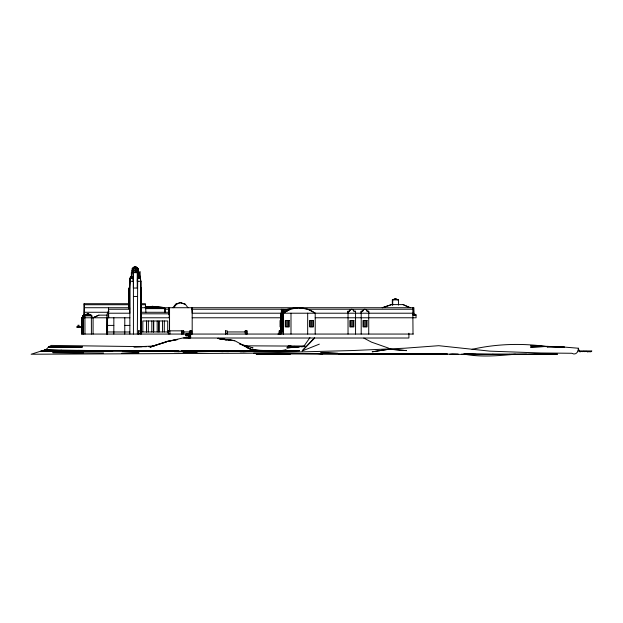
<?xml version="1.0" encoding="UTF-8"?>
<svg xmlns="http://www.w3.org/2000/svg" width="623" height="623" viewBox="0 0 623 623"><rect width="100%" height="100%" fill="white"/><g stroke="black" fill="none" stroke-linecap="round" stroke-linejoin="round"><path stroke-width="0.93" d="M129.125 303.705L84.089 303.705L83.537 317.777L83.498 315.822L82.547 315.822L82.547 317.777M92.056 317.777L92.056 315.822L84.004 315.822L84.004 317.777M107.101 334.06L107.109 317.777M140.144 278.17L140.144 271.581M141.335 332.145L141.335 317.777M167.704 331.95L167.719 320.977L142.831 320.977L142.831 331.95M188.489 333.204L188.489 338.016L408.906 338.016L408.906 333.204M189.922 338.016L189.922 333.204M190.638 338.016L190.638 333.204M283.099 317.777L283.099 330.766L279.19 330.852L279.19 334.06L279.244 332.978L278.076 334.06M413.438 307.723L413.82 315.269M131.539 276.924L131.57 276.417L132.45 276.924L132.582 278.17M138.758 276.924L138.789 276.417L139.396 276.557L139.793 278.17M139.015 276.924L139.046 276.417L139.926 276.924L140.066 278.17M280.825 330.852L280.763 334.06L280.763 330.852M168.965 313.213L169.043 312.294L141.133 312.271M109.095 311.118L107.561 312.271L106.985 315.145L106.743 334.06M135.113 267.415L135.175 266.948L136.967 267.415L138.174 268.684L138.399 272.072M131.523 277.251L132.185 268.684L133.384 267.415L135.175 266.948L136.764 267.415L137.823 268.684L138.026 272.072M129.872 334.06L129.849 281.308L130.433 276.924L131.944 276.557L132.31 278.17M129.584 288.044L130.043 278.17M129.849 281.308L130.308 278.17M129.459 287.919L129.958 278.17L132.925 278.17L133.415 281.308L133.439 334.06M129.724 308.673L129.724 281.308L130.215 278.17M164.503 308.167L164.581 307.723L413.898 307.723L413.898 315.269M130.83 278.17L131.57 276.417L131.609 278.17M130.83 277.437L131.227 276.557M137.348 334.06L137.738 271.581L138.22 278.17L138.68 276.557L139.645 276.924L138.789 276.417L138.82 276.924M108.643 315.947L108.254 317.777L108.48 307.723L108.706 317.777M414.155 315.269L414.342 314.405L414.536 315.269M414.871 315.269L415.058 314.405L415.245 315.269M415.588 315.269L415.775 314.405L412.854 314.405M130.557 277.437L131.313 276.417L132.169 276.924M138.033 278.17L138.166 276.924L139.046 276.417L139.085 278.17M133.073 272.072L133.353 281.308M349.378 311.227L349.721 310.215L351.543 309.242L352.789 309.499L354.004 311.227M362.547 311.227L363.676 309.499L364.72 309.242L365.958 309.499L367.173 311.227M352.789 309.499L350.687 309.499L349.472 311.227L347.938 311.227L348.031 313.213M365.958 309.499L363.855 309.499L362.641 311.227L361.106 311.227L361.2 313.213M578.027 350.913L591.85 350.959C590.783 352.735 589.249 351.061 587.621 351.948C585.309 350.243 585.332 352.579 583.922 351.208C582.964 351.738 582.1 351.668 581.018 351.403C579.538 352.571 579.273 351.645 578.385 348.234C578.596 352.065 575.566 355.647 571.797 353.272L540.982 352.984L489.88 351.146L438.724 345.695L404.662 348.218L353.553 350.508L251.349 353.225L31.15 354.238L42.753 350.515L58.803 350.648L42.769 350.508M309.935 337.627L303.884 346.232L286.853 347.93L299.344 346.879M130.666 276.924L131.57 276.417M172.914 307.723L175.631 304.234L180.039 302.537L185.272 304.234L187.99 307.723M173.747 307.723L176.465 304.234L180.865 302.537M132.535 268.684L133.595 267.415L135.175 266.948L136.702 267.415L137.722 268.684M131.352 277.251L131.352 272.672L131.881 272.072L138.477 272.072L139.007 272.672L139.007 277.251M314.623 337.791L302.833 350.142L314.14 338.601M83.248 315.822L83.957 314.568M84.705 315.822L85.413 314.568L88.03 313.774L91.363 315.293L91.417 334.06M131.064 276.557L130.557 278.17M278.224 334.06L279.392 332.978L279.392 330.766M279.657 334.06L280.825 332.978M279.797 334.06L280.965 332.978L281.028 334.06L280.965 330.766M181.963 334.06L181.963 330.852L181.885 334.06L183.692 332.978L183.692 330.852L168.179 330.852L168.179 331.95M225.588 334.06L227.325 332.978L227.247 330.852L225.518 330.852L225.518 334.06L225.588 330.852M286.572 311.227L290.03 309.242L289.531 309.499M48.298 347.027L64.348 347.011L48.563 347.05C46.92 348.491 45.697 350.562 43.034 350.531M281.261 313.213L282.671 312.419M281.526 313.213L282.935 312.419M284.952 312.022L288.231 310.215M283.099 313.213L286.627 311.227L281.471 311.227L281.394 309.242L281.261 320.58M315.207 334.06L315.207 313.213C306.018 306.212 292.646 306.212 283.465 313.213L283.465 334.06M134.225 267.415L135.175 266.948L136.126 267.415L136.764 268.684L136.889 272.072M106.985 315.145L98.878 315.145L93.084 317.777L93.084 334.06M92.804 317.777L98.878 315.145M48.843 347.112L82.174 346.933L48.563 347.05L51.203 345.415L146.452 346.7M398.455 305.114L398.455 299.881L395.504 298.729L392.724 299.881L392.724 305.114M302.038 351.037L319.334 344.137M392.334 305.114L392.334 299.881L395.504 298.729M139.046 276.417L138.353 278.17M382.6 307.723L391.478 304.6L403.081 304.6L410.456 307.723M382.187 307.723L391.478 304.6M166.434 341.926L150.05 347.104L167.081 341.349L177.493 339.496M166.45 341.91L150.314 346.77L153.196 346.404M177.742 339.535L166.816 341.622L183.855 337.759L189.532 337.892M287.499 309.242L296.081 307.723L297.887 308.027M472.078 349.332C497.107 343.717 522.674 343.063 548.053 346.723L538.443 346.193M154.364 345.983L133.805 346.933M145.844 307.061L152.573 306.36L164.503 307.567L164.503 308.634L152.775 307.567L145.556 308.221M145.034 307.1L152.573 306.36M145.439 308.276L153.063 307.567L165.087 308.634L165.087 312.294M515.385 354.214C498.431 355.717 481.127 357.407 464.283 354.152M301.267 346.715L304.149 346.466L287.117 347.097L297.693 346.801M274.969 351.076L286.323 350.118L274.79 351.037M275.654 351.045L286.058 350.336L274.525 351.068M155.968 351.068L83.209 350.515M144.162 351.068L146.086 350.959L138.516 351.053M275.389 351.045L285.793 350.43L272.344 351.076M154.34 351.061L145.556 350.92L154.208 351.061M273.232 351.037L285.529 350.476L250.937 350.43L285.264 350.694L265.328 350.687M121.929 353.412L138.96 352.743L121.664 353.303M239.863 351.676L278.668 351.411M276.269 353.981L256.357 353.934M262.252 351.099L243.079 351.676M301.532 346.692L304.413 346.606M218.066 351.061L231.522 350.687L214.491 350.936L231.787 350.78L214.748 350.85M553.535 354.183L544.884 354.409L555.295 354.176M553.668 354.183L528.117 354.432L545.413 354.246M139.225 351.551L156.521 351.154L122.451 351.107L133.984 351.162M555.194 354.176L544.619 354.409L556.923 354.176M240.416 351.684L246.178 351.559M511.078 354.432L556.853 354.168M108.581 351.053L57.48 350.928L107.187 351.053L57.744 350.897L104.571 351.076M544.362 354.394L557.608 354.176M208.682 351.551L183.692 351.722M183.917 352.135L192.437 352.003L183.785 352.127M183.357 352.12L192.966 351.979L183.505 352.073M135.253 351.053L145.821 350.905M190.724 351.061L299.663 350.765M446.839 354.168L409.661 353.88M183.146 351.061L213.697 350.881L196.393 350.905M183.653 352.143L196.977 351.995M223.112 351.684L211.586 351.201L228.618 351.598L211.057 351.473L296.758 351.053M245.384 351.247L261.722 351.076M134.334 346.832L142.028 346.762M148.749 346.7L151.638 346.668M73.989 351.053L40.908 351.115L77.93 351.061M143.469 351.061L263.474 351.029M446.862 354.121L441.1 354.051L474.905 354.627L543.303 354.331M508.975 354.557L543.038 354.323M143.975 351.061L178.303 350.967L161.007 350.913M190.365 351.061L196.136 351.022M391.314 353.802L357.244 353.942L374.54 353.817M64.878 347.019L81.909 346.918M140.3 351.061L149.832 351.061M183.621 352.104L197.016 352.073M305.348 353.584L374.275 353.833M443.21 353.856L408.61 353.841M446.574 354.098L390.785 353.856L408.081 353.895M509.497 354.331L543.832 354.207M56.693 351.092L73.724 351.029M216.072 351.006L273.108 351.061M391.836 353.755L339.418 353.809M244.886 345.82L291.268 346.069M144.24 350.928L83.28 350.515M147.145 350.975L129.576 350.951M232.317 351.053L266.387 351.037M338.624 353.864L372.959 353.895L253.717 353.334M257.938 354.137L274.969 354.105L257.673 354.113M374.018 353.848L425.12 354.035M425.384 354.012L447.049 353.887M256.092 353.973L442.416 353.989M133.384 267.415L136.967 267.415M132.185 268.684L138.174 268.684M131.959 270.327L138.399 270.327M131.352 272.672L139.007 272.672M130.799 276.557L132.076 276.557M138.438 276.557L139.552 276.557M130.433 276.924L132.45 276.924M138.166 276.924L139.926 276.924M130.293 277.437L132.582 277.437M138.033 277.437L140.066 277.437M129.724 281.308L133.415 281.308M140.891 332.137L140.891 281.308L137.262 281.308L137.784 271.581M129.724 288.044L128.891 288.044L128.891 308.019M137.348 288.044L133.353 288.044L133.353 272.672M133.439 296.455L137.348 296.455M392.334 299.881L398.455 299.881M141.585 303.705L145.416 303.705L145.914 312.271M175.631 304.234L176.465 304.234M185.272 304.234L180.039 302.537M84.089 303.705L84.284 304.74L129.327 304.74M140.821 304.74L145.618 304.74M145.556 307.567L164.503 307.567M84.284 304.74L84.463 307.723L129.646 307.723L129.872 313.213L108.706 313.213M140.962 307.723L145.79 307.723M145.377 308.634L165.087 308.634M108.604 309.242L129.771 309.242M164.581 307.723L164.846 309.242L168.716 309.242M191.775 307.723L192.001 309.242L290.52 309.242M300.816 308.066L298.908 307.723L307.957 309.242L412.823 309.242L413.018 334.06M281.425 309.499L289.602 309.499M281.456 310.215L288.363 310.215M352.61 309.499L353.607 310.215M365.787 309.499L366.776 310.215M84.463 307.723L84.58 312.271L107.561 312.271M413.018 313.213L192.188 313.213L192.001 309.242M141.328 313.805L169.549 313.805M85.413 314.568L90.647 314.568M83.248 315.293L83.474 317.777M84.705 315.293L91.363 315.293M413.041 315.269L415.962 315.269L416.133 317.777L315.207 317.777M129.872 317.777L81.52 317.777L81.52 334.06L413.298 334.06M141.164 317.777L169.433 317.777L169.433 331M192.188 317.777L281.261 317.777M281.526 317.777L283.465 317.777M283.044 320.495L281.682 320.495L281.682 326.849L283.044 326.849M107.561 325.408L113.853 325.408M124.764 325.408L129.872 325.408M83.537 326.584L76.824 326.584L76.824 327.433L83.537 327.433M129.872 331.997L107.561 331.973M183.076 331.95L190.077 331.95L190.155 334.06M282.087 331.95L283.044 331.95M65.142 346.988L82.438 346.972M130.106 350.99L161.271 350.928M277.874 351.263L226.772 351.201L183.24 352.026L196.595 352.034M182.998 351.816L225.978 351.099L277.079 351.247M183.886 352.042L196.377 352.042M391.049 353.833L355.928 353.919M424.59 354.059L441.621 354.059L391.579 353.755M527.058 354.409L492.466 354.339L526.536 354.285M199.041 350.866L181.737 350.663L294.617 351.068M60.12 350.43L91.347 351.061M509.762 354.316L461.542 354.168M494.047 354.432L463.761 354.168M183.59 338.102L189.353 338.118M305.208 346.014L288.176 345.967L290.092 346.1M282.359 350.679L299.398 350.726M107.063 351.061L75.57 350.804L107.981 351.053M257.54 351.434L218.58 351.279M441.886 354.028L446.691 354.035M492.731 354.308L465.288 354.176M262.423 351.053L269.245 351.061M247.238 351.38L257.649 351.427M173.552 351.24L156.256 351.162L173.295 351.107L190.856 351.972L183.287 351.73M442.151 353.989L446.886 354.012M267.438 350.975L281.635 351.061M260.048 351.154L277.344 351.263M161.801 351.037L165.64 351.061M92.874 350.85L75.835 350.733L93.395 350.998L59.333 350.492M183.084 351.972L196.331 352.065M273.123 354.168L290.162 354.277L256.621 353.919M198.776 350.858L229.677 351.146M44.334 350.196L153.811 351.061M77.945 350.399L95.249 350.547L61.179 350.204M424.325 353.95L447.041 354.144M75.983 351.177L72.143 351.146L95.802 351.068M79.83 351.208L81.753 351.224M145.291 350.99L152.985 351.061M449.876 354.176L458.396 354.261L451.667 354.183M253.982 353.459L288.052 353.607L253.452 353.319M257.143 353.95L274.704 354.105L257.408 354.066L274.447 354.129L273.918 354.098M179.852 351.676L174.082 351.613L178.817 351.684M45.409 350.048L61.443 350.258M94.19 351.068L44.093 350.149L86.356 351.053M83.482 352.93L52.729 352.665L103.574 352.992M400.846 353.56L410.456 353.693M146.35 351.037L148.274 351.068M183.544 351.754L191.121 351.87L173.817 351.427L181.394 351.668M95.778 350.648L112.81 350.928M463.652 354.168L476.221 354.401L464.867 354.183M76.715 351.061L72.93 350.983L76.777 351.068M91.55 350.648L108.846 351.068M317.917 353.545L322.644 353.693M317.146 353.545L322.909 353.739L318.182 353.545M135.962 351.045L122.715 350.554L88.645 351.146L105.949 350.772L88.91 350.811L94.68 351.053M104.648 351.068L75.305 350.889L103.013 351.076M59.855 350.406L77.159 351.037M320.806 352.649L338.102 353.389L321.063 352.626M268.233 350.71L251.201 349.916L257.922 350.438M536.52 346.092L530.749 345.773L547.788 346.443L530.485 347.12L547.524 346.365L564.555 347.136L547.259 346.801L564.29 347.081L578.331 348.226M293.924 346.365L298.713 346.7M261.769 350.733L265.616 351.037M94.455 350.827L97.336 351.053M259.978 350.476L251.466 349.69L234.427 340.547L217.396 338.414L234.692 340.734L218.603 338.476M261.87 350.648L266.605 351.084M152.347 306.36L163.927 307.567M251.155 347.642L253.047 347.93L239.396 343.841M218.572 338.499L226.764 339.878M228.586 340.189L230.401 340.493M226.437 339.776L217.925 338.297L226.118 339.901M228.329 340.111L230.222 340.438M220.005 338.71L225.471 339.761M131.819 276.557L131.313 276.417L131.282 276.924L131.679 276.557M388.534 348.101L371.495 342.136L363.832 338.079M138.789 276.417L139.427 276.924L139.131 276.557M395.278 298.729L398.066 299.881M246.825 347.572L251.933 349.799L239.808 343.81M403.081 304.6L408.922 307.334M307.957 309.242L315.207 313.213M136.024 267.415L135.175 266.948L133.657 267.415L132.637 268.684L132.45 272.072M413.298 313.299L414.599 314.615M91.137 315.293L88.03 313.774L84.93 315.293L84.985 334.06M138.322 272.072L138.836 272.672L138.836 277.251M138.368 277.103L138.516 278.17L138.999 271.581L140.767 281.308L140.767 332.145M366.636 310.215L367.079 311.227L368.73 311.227L368.73 334.06M353.467 310.215L353.911 311.227L355.562 311.227L355.562 334.06M137.504 272.072L137.738 278.17L140.401 278.17L140.891 281.308M415.775 314.405L415.962 315.269M412.59 307.723L412.823 309.242M169.043 312.294L169.269 317.777M279.392 332.978L279.447 334.06L279.447 330.766M164.846 309.242L165.009 312.419M368.637 311.227L368.73 313.213M355.468 311.227L355.562 313.213M245.337 334.06L245.26 331.95L227.247 331.95L227.364 334.06M183.653 331.95L183.73 334.06M168.342 334.06L168.265 331.95L140.284 331.95L140.284 330.852M140.37 331.95L140.448 334.06M84.58 312.271L84.627 315.939M366.262 320.495L366.262 326.849M365.086 320.495L365.086 326.849M363.879 320.495L363.879 326.849M361.2 311.227L361.2 334.06M353.093 320.495L353.093 326.849M351.917 320.495L351.917 326.849M350.71 320.495L350.71 326.849M348.031 311.227L348.031 334.06M312.738 320.495L312.738 326.849M311.562 320.495L311.562 326.849M310.355 320.495L310.355 326.849M307.676 313.213L307.676 334.06M290.996 313.213L290.996 334.06M288.527 320.495L288.527 326.849M287.343 320.495L287.343 326.849M286.144 320.495L286.144 326.849M283.099 334.06L282.967 309.242L282.834 320.58M282.834 327.114L282.834 330.852M282.071 320.495L282.071 326.849M281.526 311.227L281.526 330.766M281.261 327.114L281.261 330.852M280.623 313.213L280.623 331.187M280.498 320.495L280.498 326.849M280.412 320.495L280.412 326.849M246.887 330.766L246.887 334.06M245.298 330.766L245.298 332.978L246.957 334.06L246.957 330.766L245.228 330.766L245.228 331.95M192.188 307.723L192.188 334.06M190.116 330.766L190.116 332.978L191.767 334.06L191.767 330.766L189.844 330.766L189.844 331.95M189.205 333.204L189.205 338.016M188.193 334.06L188.193 336.015L187.827 334.06M187.476 334.06L187.476 336.015L187.11 334.06M186.744 334.06L186.744 336.015L186.378 334.06M186.043 334.06L186.043 336.015L185.677 334.06M183.575 330.852L183.575 331.95M169.884 330.852L169.954 334.06L168.303 332.978L168.303 330.852M169.549 307.723L169.549 330.992M169.168 307.723L169.168 313.805M168.716 307.723L168.716 314.124M164.324 320.977L164.285 331.95M162.525 320.977L162.564 331.95M157.167 320.977L157.206 331.95M151.856 320.977L151.81 331.95M148.352 320.977L148.313 331.95M141.468 332.129L141.468 288.044L140.634 288.044L140.634 281.308M141.335 288.044L141.335 334.06M140.51 281.308L140.51 288.028M138.672 330.852L138.672 334.06L140.409 332.978L140.409 330.852L138.555 330.852L138.555 334.06M137.262 272.672L137.262 288.044M135.292 272.072L135.175 266.948L133.774 268.684L133.665 272.072M132.333 270.327L132.333 272.072M129.023 288.044L129.023 308.985M124.795 317.777L124.764 334.06M113.853 317.777L113.822 334.06M107.561 317.777L107.561 334.06M84.23 315.822L84.23 317.777M83.202 317.777L83.202 334.06M82.976 317.777L82.976 334.06M82.773 315.822L82.773 317.777M81.745 317.777L81.745 334.06M79.043 326.584L79.043 325.237L77.945 325.237L77.937 327.433M389.468 349.137L372.172 351.8L389.204 349.223L406.5 350.624L389.468 349.137M281.464 320.495L280.109 320.495L280.109 326.849L281.464 326.849L281.464 320.495M289.306 320.495L285.295 320.495L285.295 326.849L289.306 326.849L289.306 320.495M313.525 320.495L309.506 320.495L309.506 326.849L313.525 326.849L313.525 320.495M353.88 320.495L349.861 320.495L349.861 326.849L353.88 326.849L353.88 320.495M367.048 320.495L363.03 320.495L363.03 326.849L367.048 326.849L367.048 320.495M410.191 353.716L392.895 353.685L427.23 354.043L410.191 353.716M76.193 351.115L72.408 351.061L76.247 351.131M158.966 331.95L158.966 320.977L158.92 331.95M153.64 331.95L153.64 320.977L153.601 331.95M146.522 331.95L146.522 320.977L146.483 331.95"/></g></svg>
